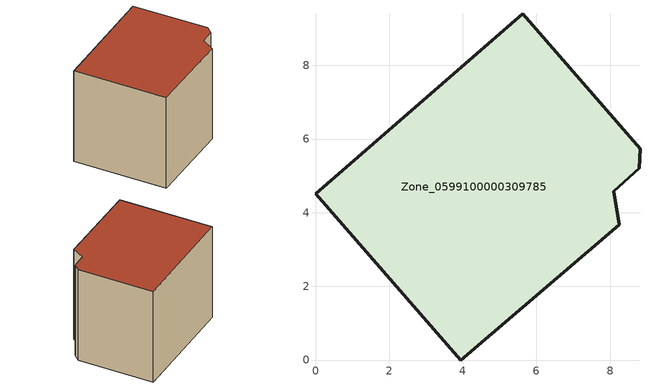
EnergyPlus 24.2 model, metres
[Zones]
Zone_0599100000309785
 floor ground (C_G): 0,4.52 5.62,9.4 8.81,5.74 8.79,5.21 8.1,4.59 8.25,3.68 3.94,0 z0
 wall outside (C_F): 3.94,0 8.25,3.68 8.1,4.59 8.79,5.21 8.81,5.74 5.62,9.4 0,4.52 3.94,0 z0:6.33
 roof outside (C_R): 5.62,9.4 0,4.52 3.94,0 8.25,3.68 8.1,4.59 8.79,5.21 8.81,5.74 z6.33
[BUILDING]
Pand.0599100000309785: North Axis=0; Terrain=City; Loads Convergence Tolerance Value=0.04; Temperature Convergence Tolerance Value=0.4; Solar Distribution=FullExterior; Maximum Number of Warmup Days=25; Minimum Number of Warmup Days=1
[Site:Location]
Rotterdam.The.Hague.AP_ZH_NLD Design_Conditions: Latitude=51.96; Longitude=4.45; Time Zone=1; Elevation=-4.5
[SITE:GROUNDTEMPERATURE:BUILDINGSURFACE]
18, 18, 18, 18, 18, 18, 18, 18, 18, 18, 18, 18
[MATERIAL] Thermal Absorptance=0.9; Solar Absorptance=0.7; Visible Absorptance=0.7
Name | Roughness | Thickness | Conductivity | Density | Specific Heat
G.TI.1946 | MediumSmooth | 0.15 | 1 | 540 | 1210
F.TI.1946 | Rough | 0.3 | 0.857143 | 1920 | 840
R.TI.1946 | MediumRough | 0.2 | 0.1 | 1500 | 1000
[CONSTRUCTION]
C_G: G.TI.1946
C_F: F.TI.1946
C_R: R.TI.1946
[ZONE]
Zone_0599100000309785: Type=1; Multiplier=1; Ceiling Height=Autocalculate; Volume=Autocalculate; Floor Area=autocalculate; Part of Total Floor Area=Yes
[ZONEINFILTRATION:DESIGNFLOWRATE]
Infil_Zone_0599100000309785: Zone or ZoneList or Space or SpaceList=Zone_0599100000309785; Schedule=AlwaysOn; Design Flow Rate Calculation Method=Flow/Area; Flow Rate per Floor Area=0.003; Constant Term Coefficient=1; Temperature Term Coefficient=0; Velocity Term Coefficient=0; Velocity Squared Term Coefficient=0
[HVACTEMPLATE:ZONE:IDEALLOADSAIRSYSTEM]
Zone_0599100000309785: Maximum Heating Supply Air Temperature=50; Minimum Cooling Supply Air Temperature=13; Maximum Heating Supply Air Humidity Ratio=0.0156; Minimum Cooling Supply Air Humidity Ratio=0.0077; Heating Limit=NoLimit; Cooling Limit=NoLimit; Dehumidification Control Type=ConstantSensibleHeatRatio; Cooling Sensible Heat Ratio=0.7; Dehumidification Setpoint=60; Humidification Control Type=None; Humidification Setpoint=30; Outdoor Air Method=None; Outdoor Air Flow Rate per Person=0.00944; Outdoor Air Flow Rate per Zone Floor Area=0; Outdoor Air Flow Rate per Zone=0; Demand Controlled Ventilation Type=None; Outdoor Air Economizer Type=NoEconomizer; Heat Recovery Type=None; Sensible Heat Recovery Effectiveness=0.7; Latent Heat Recovery Effectiveness=0.65
[ZONECONTROL:THERMOSTAT]
ThermostatControl_Zone_0599100000309785: Zone or ZoneList=Zone_0599100000309785; Control Type Schedule=DualSetpointControlType; Control 1=Thermostat_Zone_0599100000309785; Temperature Difference Between Cutout And Setpoint=0
[THERMOSTATSETPOINT:DUALSETPOINT]
Thermostat_Zone_0599100000309785: Heating Setpoint Temperature Schedule=HeatingSetpoint_Zone_0599100000309785; Cooling Setpoint Temperature Schedule=CoolingSetpoint_Zone_0599100000309785
[SCHEDULE:COMPACT]
HeatingSetpoint_Zone_0599100000309785: Through: 12/31, For: AllDays, Until: 24:00, 21
CoolingSetpoint_Zone_0599100000309785: Through: 12/31, For: AllDays, Until: 24:00, 24
DualSetpointControlType: Through: 12/31, For: AllDays, Until: 24:00, 4
AlwaysOn: Through: 12/31, For: AllDays, Until: 24:00, 1
